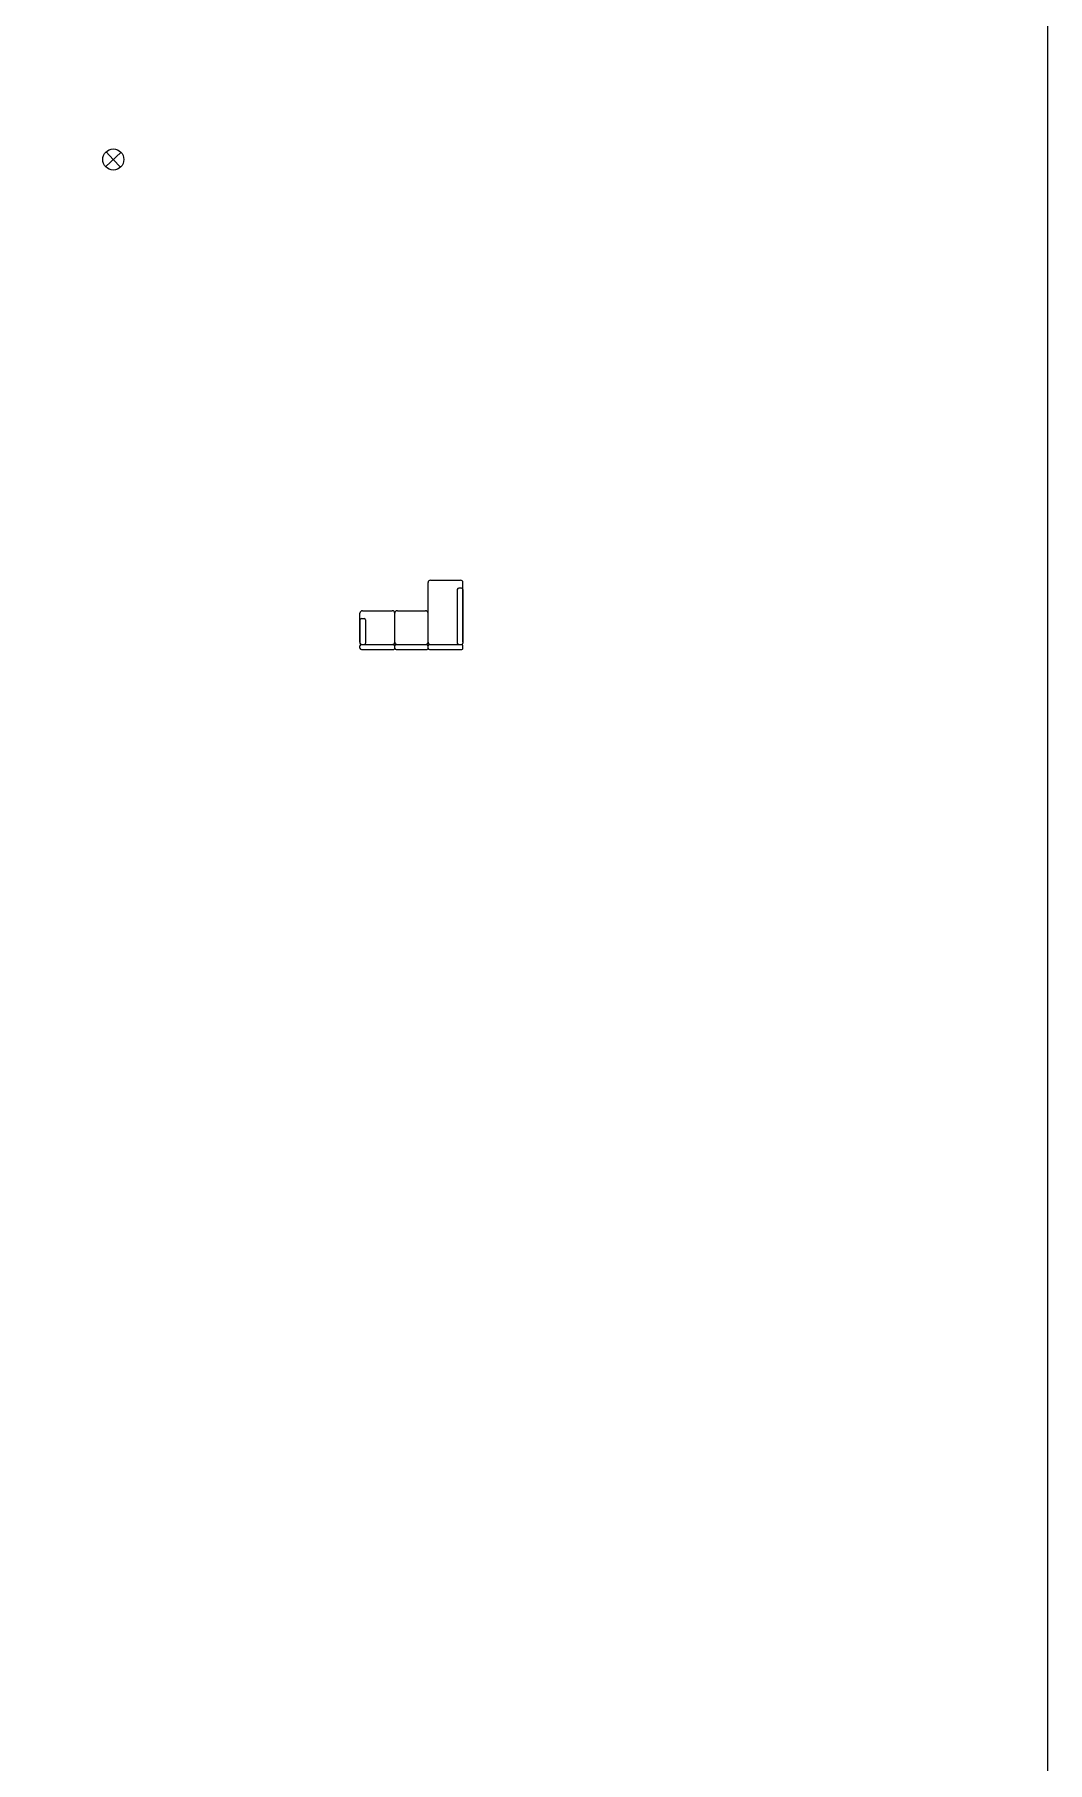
# Model space of a CAD drawing. Header units: millimetres. Extents: x -13512 to 19537, y -6523 to 6166.
# Drawn here: x 18160 to 19537, y 2339 to 4688 of the extents above; entities that cross this region are included whole.
import ezdxf

# ---------------------------------------------------------------- set-up
doc = ezdxf.new("R2010")
doc.units = ezdxf.units.MM
doc.layers.add('A-ELEWACJA CIENKA', color=11, linetype='Continuous', lineweight=13)
doc.layers.add('A-meble', color=7, linetype='Continuous', lineweight=5, true_color=0x8a8a8a)
doc.layers.add('oznaczenia niedr', color=7, linetype='Continuous', lineweight=0, plot=False)

msp = doc.modelspace()

# ---------------------------------------------------------------- linework, layer by layer
at = {"layer": 'A-ELEWACJA CIENKA'}
msp.add_lwpolyline([(14264.8, 5704.4), (19537, 5704.4), (19537, -1489.5), (14264.8, -1489.5)], close=True, dxfattribs=at)
at = {"layer": 'A-meble'}
for p, q in [((18694.9, 3862), (18694.9, 3943.1)), ((18698.4, 3946.2), (18738.8, 3946.2)), ((18734.6, 3933.6), (18734.6, 3860.7)), ((18740.2, 3935.5), (18736.7, 3935.5)), ((18742.3, 3862), (18742.3, 3943.1)), ((18742.3, 3933.6), (18742.3, 3860.7)), ((18602.3, 3862), (18602.3, 3901.6)), ((18605.7, 3904.7), (18646.2, 3904.7)), ((18649.6, 3862), (18649.6, 3901.6)), ((18653.1, 3904.7), (18691.4, 3904.7)), ((18602.3, 3892.1), (18602.3, 3860.7)), ((18604.3, 3894), (18607.8, 3894)), ((18609.9, 3892.1), (18609.9, 3860.7)), ((18602.3, 3853.8), (18602.3, 3856.9)), ((18604.3, 3858.8), (18647.5, 3858.8)), ((18649.6, 3853.8), (18649.6, 3856.9)), ((18651.7, 3858.8), (18692.8, 3858.8)), ((18694.9, 3853.8), (18694.9, 3856.9)), ((18694.9, 3853.8), (18694.9, 3856.9)), ((18697, 3858.8), (18740.2, 3858.8)), ((18742.3, 3853.8), (18742.3, 3856.9)), ((18604.3, 3851.9), (18647.5, 3851.9)), ((18651.7, 3851.9), (18692.8, 3851.9)), ((18697, 3851.9), (18740.2, 3851.9))]:
    msp.add_line(p, q, dxfattribs=at)
for centre, major_axis, start_param, end_param in [((18698.4, 3943.1), (-3.46, 0), -1.570796, 0), ((18736.7, 3933.6), (-2.07, 0), 4.712389, 6.283185), ((18738.8, 3943.1), (-3.46, 0), 3.141593, 4.712389), ((18740.2, 3933.6), (-2.07, 0), 3.141593, 4.712389), ((18605.7, 3901.6), (-3.46, 0), -1.570796, 0), ((18646.2, 3901.6), (-3.46, 0), 3.141593, 4.712389), ((18653.1, 3901.6), (-3.46, 0), -1.570796, 0), ((18691.4, 3901.6), (-3.46, 0), 3.141593, 4.712389), ((18604.3, 3892.1), (-2.07, 0), 4.712389, 6.283185), ((18607.8, 3892.1), (-2.07, 0), 3.141593, 4.712389), ((18604.3, 3860.7), (-2.07, 0), 0, 1.570796), ((18604.3, 3856.9), (-2.07, 0), 4.712389, 6.283185), ((18604.3, 3853.8), (-2.07, 0), 0, 1.570796), ((18607.8, 3860.7), (-2.07, 0), 1.570796, 3.141593), ((18646.2, 3862), (-3.46, 0), 1.570796, 3.141593), ((18647.5, 3856.9), (-2.07, 0), 3.141593, 4.712389), ((18647.5, 3853.8), (-2.07, 0), 1.570796, 3.141593), ((18653.1, 3862), (-3.46, 0), 0, 1.570796), ((18651.7, 3856.9), (-2.07, 0), 4.712389, 6.283185), ((18651.7, 3853.8), (-2.07, 0), 0, 1.570796), ((18691.4, 3862), (-3.46, 0), 1.570796, 3.141593), ((18692.8, 3856.9), (-2.07, 0), 3.141593, 4.712389), ((18692.8, 3853.8), (-2.07, 0), 1.570796, 3.141593), ((18698.4, 3862), (-3.46, 0), 0, 1.570796), ((18697, 3856.9), (-2.07, 0), 4.712389, 6.283185), ((18697, 3853.8), (-2.07, 0), 0, 1.570796), ((18736.7, 3860.7), (-2.07, 0), 0, 1.570796), ((18740.2, 3860.7), (-2.07, 0), 1.570796, 3.141593), ((18740.2, 3856.9), (-2.07, 0), 3.141593, 4.712389), ((18740.2, 3853.8), (-2.07, 0), 1.570796, 3.141593)]:
    msp.add_ellipse(centre, major_axis=major_axis, ratio=0.909091, start_param=start_param, end_param=end_param, dxfattribs=at)
at = {"layer": 'oznaczenia niedr'}
for p, q in [((18277.4, 4528.1), (18256.4, 4508.4)), ((18266.9, 4518.3), (18257, 4528.8)), ((18266.9, 4518.3), (18276.7, 4507.8))]:
    msp.add_line(p, q, dxfattribs=at)
msp.add_circle((18266.9, 4518.3), 14.4, dxfattribs=at)

doc.saveas('drawing.dxf')
